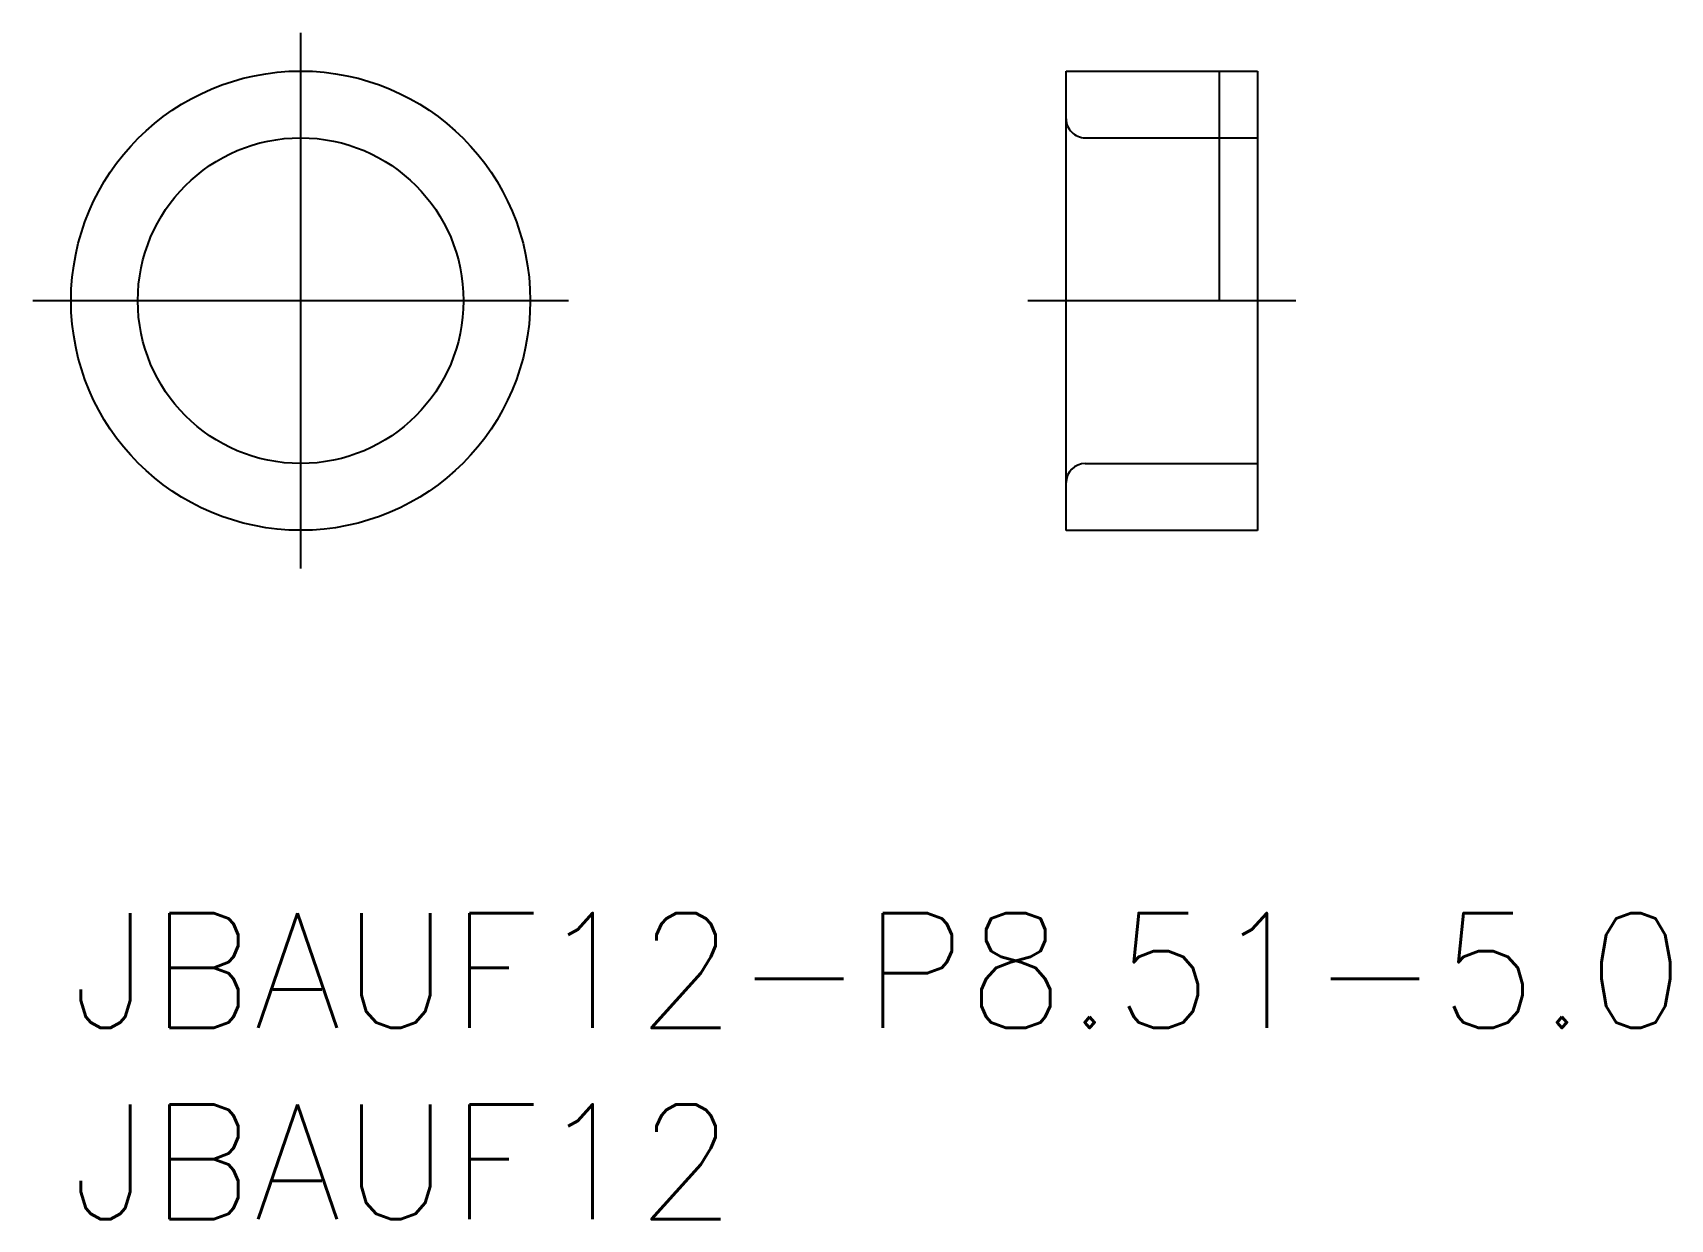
# Model space of a CAD drawing. Extents: x -1 to 41.8, y -8 to 23.
import ezdxf

# ---------------------------------------------------------------- set-up
doc = ezdxf.new("R2010")
doc.units = 0
doc.header["$LTSCALE"] = 0.5
doc.linetypes.add('CENTER', pattern=[50.8, 31.75, -6.35, 6.35, -6.35])
doc.linetypes.add('DASHED', pattern=[19.05, 12.7, -6.35])
for name, color, linetype in [('MSM_CENTER', 1, 'CENTER'), ('MSM_CONTINUOUS', 7, 'CONTINUOUS'), ('MSM_DASHED', 4, 'DASHED'), ('MSM_NARROW', 5, 'CONTINUOUS'), ('MSM_PART_NUMBER', 7, 'CONTINUOUS')]:
    doc.layers.add(name, color=color, linetype=linetype)
doc.styles.get("Standard").update_dxf_attribs({"font": 'txt.shx', "height": 1.5, "bigfont": 'bigfont.shx'})

# ---------------------------------------------------------------- blocks, each defined once
blk = doc.blocks.new('*U2')
at = {"layer": 'MSM_PART_NUMBER'}
blk.add_text('JBAUF12-P8.51-5.0', height=3, dxfattribs=at).set_placement((0, -3))
blk = doc.blocks.new('*U3')
at = {"layer": 'MSM_PART_NUMBER'}
blk.add_text('JBAUF12', height=3, dxfattribs=at).set_placement((0, -8))

msp = doc.modelspace()

# ---------------------------------------------------------------- linework, layer by layer
at = {"layer": 'MSM_CENTER'}
for p, q in [((6, 23), (6, 9)), ((13, 16), (-1, 16)), ((32, 16), (25, 16))]:
    msp.add_line(p, q, dxfattribs=at)
at = {"layer": 'MSM_CONTINUOUS'}
for p, q in [((26, 22), (31, 22)), ((26, 9.996), (26, 22)), ((31, 22), (31, 9.996)), ((26.5, 11.745), (31, 11.745)), ((31, 9.996), (26, 9.996))]:
    msp.add_line(p, q, dxfattribs=at)
for radius in [6, 4.255]:
    msp.add_circle((6, 16), radius, dxfattribs=at)
msp.add_arc((26.5, 11.245), 0.5, 90, 180, dxfattribs=at)
at = {"layer": 'MSM_DASHED'}
msp.add_line((26.5, 20.255), (31, 20.255), dxfattribs=at)
msp.add_arc((26.5, 20.755), 0.5, 180, 270, dxfattribs=at)
at = {"layer": 'MSM_NARROW'}
msp.add_line((30, 22), (30, 16), dxfattribs=at)

# ---------------------------------------------------------------- block references
at = {"layer": 'MSM_CONTINUOUS'}
for name in ['*U2', '*U3']:
    msp.add_blockref(name, (0, 0), dxfattribs=at)

doc.saveas('drawing.dxf')
